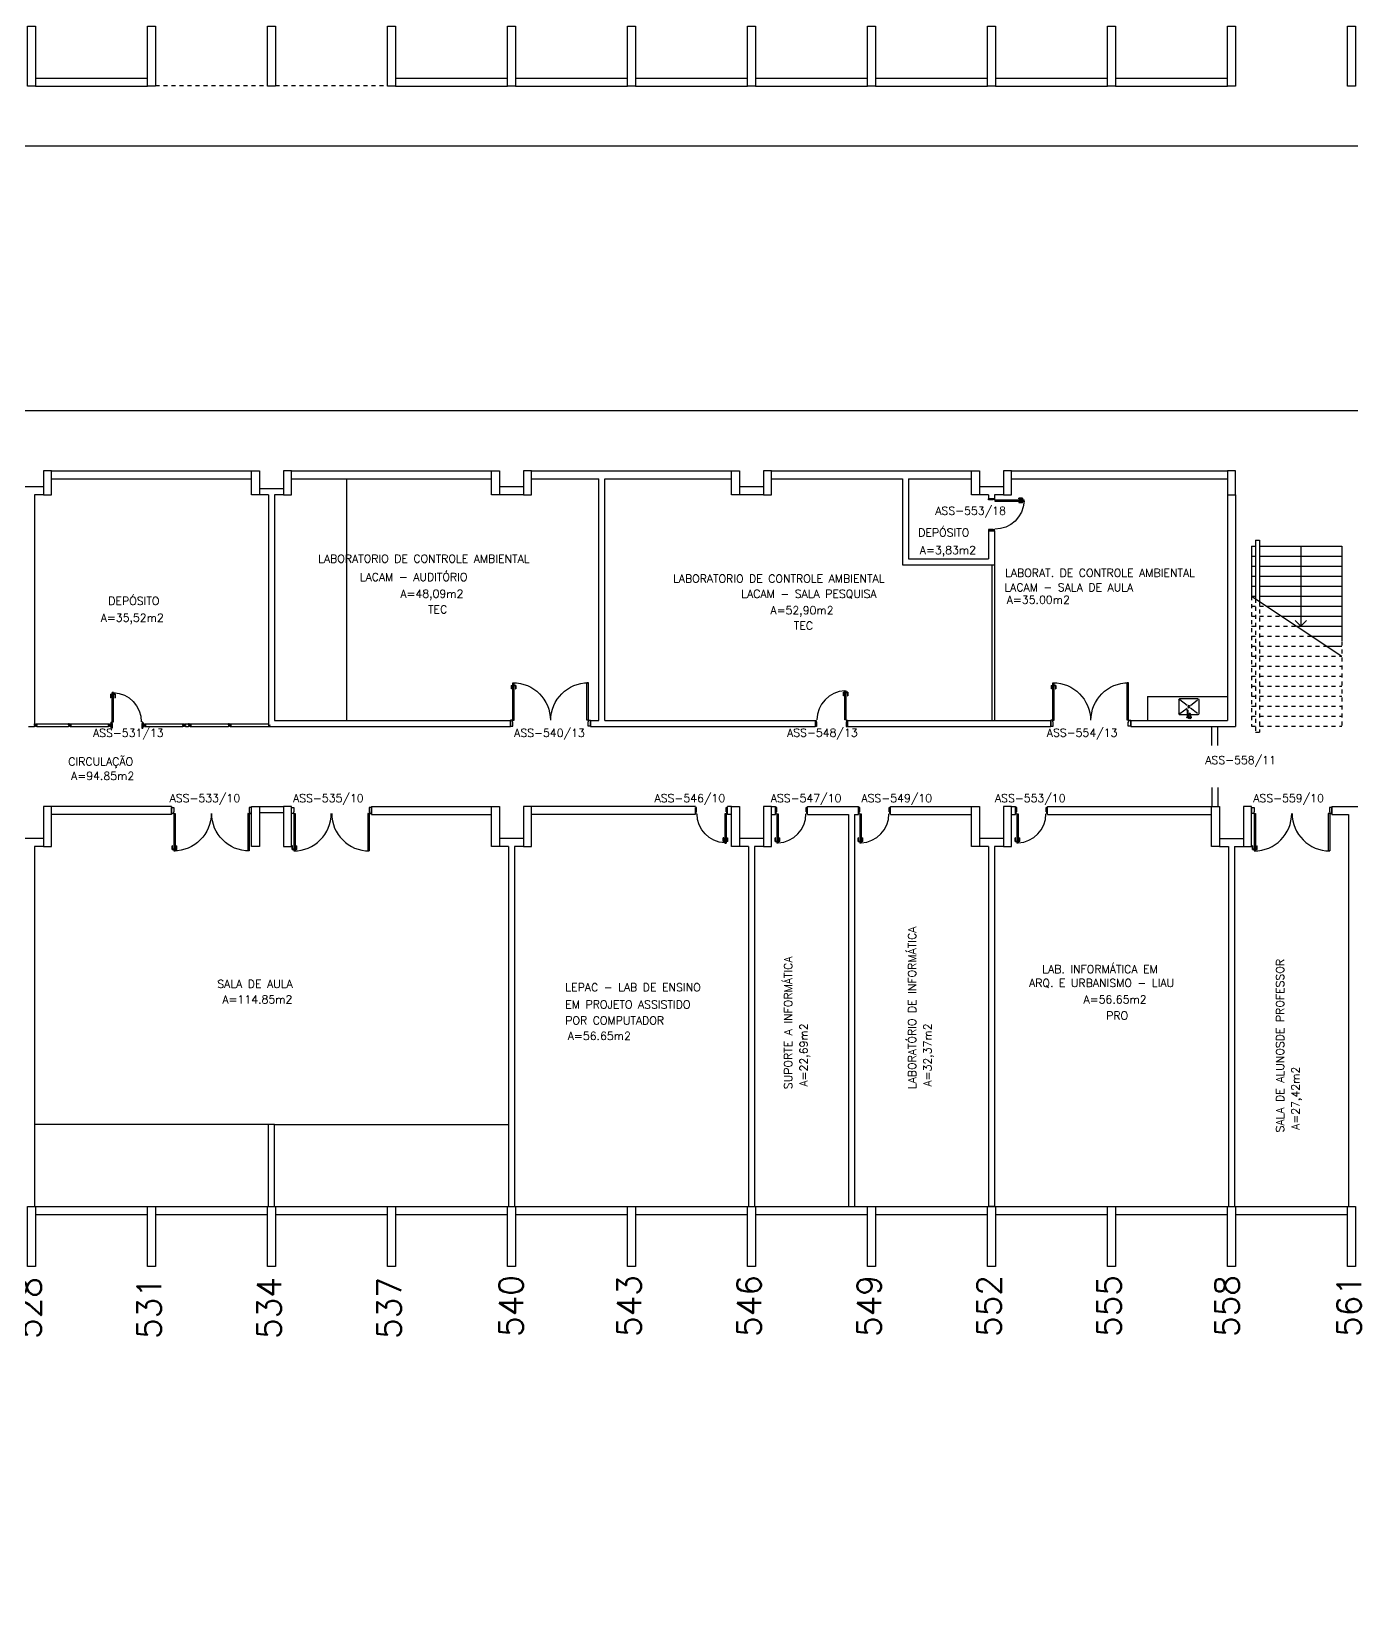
# Model space of a CAD drawing. Extents: x 0 to 244, y -71 to 76.
# Drawn here: x 60.07 to 93.07, y -65.75 to -26.38 of the extents above; entities that cross this region are included whole.
import ezdxf
from ezdxf.enums import TextEntityAlignment as Align

# ---------------------------------------------------------------- set-up
doc = ezdxf.new("R2010")
doc.units = 0
doc.header["$LTSCALE"] = 0.01
doc.header["$MEASUREMENT"] = 0
doc.header["$PDMODE"] = 98
doc.linetypes.add('HIDDEN2', pattern=[0.1875, 0.125, -0.0625])
doc.layers.get('0').update_dxf_attribs({"linetype": 'CONTINUOUS'})
doc.layers.get('DEFPOINTS').update_dxf_attribs({"linetype": 'CONTINUOUS'})
for name, color, linetype in [('ALV', 2, 'CONTINUOUS'), ('APSAN', 1, 'CONTINUOUS'), ('BANC', 2, 'CONTINUOUS'), ('CENTRO_DE_CUSTO', 1, 'CONTINUOUS'), ('DIV', 2, 'CONTINUOUS'), ('ESC', 1, 'CONTINUOUS'), ('ESQ', 1, 'CONTINUOUS'), ('ESTR', 3, 'CONTINUOUS'), ('NOPILAR1', 2, 'CONTINUOUS'), ('PISO', 1, 'CONTINUOUS'), ('PROJ', 1, 'HIDDEN2'), ('TEXTO', 2, 'CONTINUOUS'), ('TEXTO-ENDEREÇO', 2, 'CONTINUOUS'), ('TXT-END-EXTERNO', 2, 'CONTINUOUS'), ('ÁREA', 2, 'CONTINUOUS')]:
    doc.layers.add(name, color=color, linetype=linetype)
doc.layers.get('0').freeze()
doc.styles.add('1', font='romans.shx')
doc.styles.add('NOPILAR', font='simplex.shx', dxfattribs={"height": 0.6})
doc.styles.add('UNB-100', font='simplex.shx', dxfattribs={"height": 0.2})
doc.styles.add('UNB-100-1', font='simplex.shx', dxfattribs={"height": 0.2})
doc.dimstyles.new('1-600', dxfattribs={"dimtxt": 1.1, "dimasz": 2.5, "dimexe": 2, "dimexo": 4, "dimgap": 0.2, "dimtad": 1, "dimdec": 0, "dimzin": 4, "dimdsep": 46, "dimlunit": 6, "dimtxsty": '1', "dimblk1": 'NONE', "dimblk2": 'NONE', "dimsah": 1, "dimcen": 0, "dimclrd": 2, "dimclre": 2, "dimclrt": 2, "dimadec": 0, "dimazin": 0, "dimtfac": 1, "dimtdec": 0, "dimtmove": 2, "dimatfit": 3, "dimldrblk": 'NONE', "dimfxl": 1, "dimtolj": 1, "dimtzin": 0, "dimarcsym": 0})

# ---------------------------------------------------------------- blocks, each defined once
blk = doc.blocks.new('PTDP-SSN')
at = {"color": 2}
for p, q in [((0.055, 1.015), (0.09, 1.015)), ((0.055, 0.075), (0.055, 1.015)), ((0.09, 0.075), (0.09, 1.015)), ((1.91, 0.075), (1.91, 1.015)), ((1.945, 1.015), (1.91, 1.015)), ((1.945, 0.075), (1.945, 1.015)), ((0.05, 0.075), (0, 0.075)), ((0, 0.075), (0, -0.075)), ((0.05, 0.04), (0.05, 0.075)), ((0.06, 0.04), (0.05, 0.04)), ((0.055, 0.075), (0.09, 0.075)), ((0.06, -0.075), (0.06, 0.04)), ((1.945, 0.075), (1.91, 0.075)), ((1.94, -0.075), (1.94, 0.04)), ((1.94, 0.04), (1.95, 0.04)), ((1.95, 0.04), (1.95, 0.075)), ((1.95, 0.075), (2, 0.075)), ((2, 0.075), (2, -0.075)), ((0, -0.075), (0.06, -0.075)), ((2, -0.075), (1.94, -0.075))]:
    blk.add_line(p, q, dxfattribs=at)
at = {"color": 1}
for centre, start, end in [((0.055, 0.075), 0, 90), ((1.945, 0.075), 90, 180)]:
    blk.add_arc(centre, 0.94, start, end, dxfattribs=at)
blk = doc.blocks.new('PILINT-SSN')
for points in [[(0.2, 0), (0.2, -0.6), (0, -0.6), (0, 0)], [(1, 0), (0.8, 0), (0.8, -0.6), (1, -0.6)], [(0, -8.39), (0.2, -8.39), (0.2, -9.39), (0, -9.39)], [(0.8, -8.39), (0.8, -9.39), (1, -9.39), (1, -8.39)]]:
    blk.add_lwpolyline(points, close=True)
blk = doc.blocks.new('PILAR-SSN')
for points in [[(0.197, -42.962), (0.197, -44.462), (-0.003, -44.462), (-0.003, -42.962)], [(0.197, -72.467), (0.197, -73.967), (-0.003, -73.967), (-0.003, -72.467)]]:
    blk.add_lwpolyline(points, close=True)
blk = doc.blocks.new('PD80-SSN')
for p, q in [((-0.777, 0.01), (-0.777, -0.03)), ((-0.777, 0.01), (-0.687, 0.01)), ((-0.687, 0), (-0.687, 0.01)), ((-0.075, 0), (0.075, 0)), ((-0.075, 0), (-0.075, -0.02)), ((0.075, -0.03), (0.075, 0)), ((-0.817, -0.065), (-0.817, -0.03)), ((-0.085, -0.03), (-0.817, -0.03)), ((-0.085, -0.065), (-0.817, -0.065)), ((-0.777, -0.105), (-0.777, -0.065)), ((-0.777, -0.105), (-0.687, -0.105)), ((-0.767, 0), (-0.767, -0.03)), ((-0.767, 0), (-0.687, 0)), ((-0.767, -0.095), (-0.767, -0.065)), ((-0.767, -0.095), (-0.687, -0.095)), ((-0.687, -0.095), (-0.687, -0.105)), ((-0.085, -0.03), (-0.085, -0.065)), ((-0.075, -0.02), (-0.04, -0.02)), ((-0.04, -0.03), (-0.04, -0.02)), ((-0.04, -0.03), (0.075, -0.03)), ((-0.075, -0.781), (-0.04, -0.781)), ((-0.075, -0.801), (-0.075, -0.781)), ((-0.04, -0.771), (0.075, -0.771)), ((-0.04, -0.771), (-0.04, -0.781)), ((0.075, -0.771), (0.075, -0.801)), ((-0.075, -0.801), (0.075, -0.801)), ((-0.075, -0.802), (0.075, -0.802))]:
    blk.add_line(p, q)
blk.add_arc((-0.085, -0.03), 0.731, 182.6571, 270)
blk = doc.blocks.new('ESCASS-SSN')
at = {"layer": 'ESC'}
for p, q in [((-2.66, -1.888), (-2.66, -4.249)), ((-0.6, -1.888), (-2.66, -1.888)), ((-0.6, -1.738), (-0.6, -3.271)), ((-0.5, -1.738), (-0.6, -1.738)), ((-0.5, -1.738), (-0.5, -3.204)), ((-0.4, -1.888), (-0.5, -1.888)), ((-0.4, -1.888), (-0.4, -3.138)), ((-0.6, -2.138), (-2.66, -2.138)), ((-0.4, -2.138), (-0.5, -2.138)), ((-0.6, -2.388), (-2.66, -2.388)), ((-0.6, -2.638), (-2.66, -2.638)), ((-0.4, -2.388), (-0.5, -2.388)), ((-0.4, -2.638), (-0.5, -2.638)), ((-0.6, -2.888), (-2.66, -2.888)), ((-0.4, -3.138), (-2.66, -4.638)), ((-0.6, -3.138), (-2.66, -3.138)), ((-0.4, -2.888), (-0.5, -2.888)), ((-0.4, -3.138), (-0.5, -3.138)), ((-0.777, -3.388), (-2.66, -3.388)), ((-1.153, -3.638), (-2.66, -3.638)), ((-1.53, -3.888), (-2.66, -3.888)), ((-1.907, -4.138), (-2.66, -4.138)), ((-2.283, -4.388), (-2.66, -4.388))]:
    blk.add_line(p, q, dxfattribs=at)
at = {"layer": 'ESC', "linetype": 'HIDDEN2'}
for p, q in [((-0.4, -3.138), (-0.4, -6.388)), ((-0.6, -3.388), (-0.777, -3.388)), ((-0.6, -3.271), (-0.6, -6.538)), ((-0.5, -3.204), (-0.5, -6.538)), ((-0.4, -3.388), (-0.5, -3.388)), ((-0.6, -3.888), (-1.53, -3.888)), ((-0.6, -3.638), (-1.153, -3.638)), ((-0.4, -3.638), (-0.5, -3.638)), ((-0.4, -3.888), (-0.5, -3.888)), ((-2.66, -4.268), (-2.66, -6.388)), ((-0.6, -4.138), (-1.907, -4.138)), ((-0.4, -4.138), (-0.5, -4.138)), ((-0.6, -4.638), (-2.66, -4.638)), ((-0.6, -4.388), (-2.283, -4.388)), ((-0.4, -4.388), (-0.5, -4.388)), ((-0.4, -4.638), (-0.5, -4.638)), ((-0.6, -4.888), (-2.66, -4.888)), ((-0.4, -4.888), (-0.5, -4.888)), ((-0.6, -5.138), (-2.66, -5.138)), ((-0.6, -5.388), (-2.66, -5.388)), ((-0.4, -5.138), (-0.5, -5.138)), ((-0.4, -5.388), (-0.5, -5.388)), ((-0.6, -5.638), (-2.66, -5.638)), ((-0.6, -5.888), (-2.66, -5.888)), ((-0.4, -5.638), (-0.5, -5.638)), ((-0.4, -5.888), (-0.5, -5.888)), ((-0.6, -6.138), (-2.66, -6.138)), ((-0.4, -6.138), (-0.5, -6.138)), ((-0.6, -6.388), (-2.66, -6.388)), ((-0.5, -6.538), (-0.6, -6.538)), ((-0.4, -6.388), (-0.5, -6.388))]:
    blk.add_line(p, q, dxfattribs=at)
blk = doc.blocks.new('ESCASSN-SSN')
at = {"layer": 'ALV', "xscale": -1}
blk.add_blockref('ESCASS-SSN', (0, 0), dxfattribs=at)
blk = doc.blocks.new('*D57')
at = {"color": 2, "linetype": 'ByBlock', "transparency": 16777216}
for p, q in [((28.318, 452.996), (28.318, 448.496)), ((112.318, 452.996), (112.318, 448.496)), ((112.318, 450.496), (28.318, 450.496))]:
    blk.add_line(p, q, dxfattribs=at)
at = {"layer": 'DEFPOINTS', "color": 0, "linetype": 'ByBlock', "transparency": 16777216}
for p in [(28.318, 456.996), (112.318, 456.996), (28.318, 450.496)]:
    blk.add_point(p, dxfattribs=at)
at = {"color": 2, "linetype": 'ByBlock', "transparency": 16777216, "insert": (70.318, 451.429), "char_height": 1.1, "attachment_point": 5, "style": '1'}
blk.add_mtext('\\A1;Arquitetura e Urbanismo', dxfattribs=at)
blk = doc.blocks.new('_NONE')
at = {"color": 0, "linetype": 'ByBlock'}
blk.add_circle((0, 0), 0.25, dxfattribs=at)
blk = doc.blocks.new('DIVMT-SSN')
for p, q in [((-0.03, 0.008), (-0.03, 0.03)), ((-0.006, 0.03), (-0.03, 0.03)), ((-0.03, 0.008), (-0.02, 0.008)), ((-0.02, -0.008), (-0.02, 0.008)), ((-0.006, 0.02), (-0.006, 0.03)), ((0.006, 0.02), (-0.006, 0.02)), ((-0.005, 0), (0.005, 0)), ((0.005, 0), (-0.005, 0)), ((0, 0.005), (0, -0.005)), ((0, -0.005), (0, 0.005)), ((0.006, 0.03), (0.03, 0.03)), ((0.006, 0.02), (0.006, 0.03)), ((0.03, 0.008), (0.02, 0.008)), ((0.02, -0.008), (0.02, 0.008)), ((0.03, 0.008), (0.03, 0.03)), ((-0.03, -0.008), (-0.03, -0.03)), ((-0.03, -0.008), (-0.02, -0.008)), ((-0.03, -0.03), (-0.03, -0.97)), ((-0.03, -0.03), (-0.009, -0.03)), ((0.03, -0.03), (-0.03, -0.03)), ((-0.03, -0.03), (-0.006, -0.03)), ((-0.009, -0.03), (-0.027, -0.03)), ((-0.006, -0.02), (-0.006, -0.03)), ((-0.006, -0.02), (0.006, -0.02)), ((-0.006, -0.02), (-0.006, -0.03)), ((0.006, -0.02), (-0.006, -0.02)), ((0.005, -0.03), (-0.005, -0.03)), ((0.006, -0.02), (0.006, -0.03)), ((0.006, -0.02), (0.006, -0.03)), ((0.03, -0.03), (0.006, -0.03)), ((0.03, -0.008), (0.02, -0.008)), ((0.03, -0.008), (0.03, -0.03)), ((0.03, -0.03), (0.03, -0.97)), ((0.03, -0.97), (-0.03, -0.97)), ((-0.006, -0.98), (-0.006, -0.97)), ((-0.006, -0.98), (0.006, -0.98)), ((0.006, -1.001), (-0.006, -1.001)), ((0.005, -0.97), (-0.005, -0.97)), ((0, -0.994), (0, -1.007)), ((0, -1.02), (0, -1.021)), ((0.006, -0.98), (0.006, -0.97))]:
    blk.add_line(p, q)
blk = doc.blocks.new('MTT-SSN')
for p, q in [((-0.0051, 0), (0.0051, 0)), ((0, -0.0051), (0, 0.0051))]:
    blk.add_line(p, q)
blk.add_lwpolyline([(-0.008, 0.03), (-0.008, 0.02), (0.008, 0.02), (0.008, 0.03), (0.03, 0.03), (0.03, 0.006), (0.0205, 0.006), (0.0205, -0.006), (0.03, -0.006), (0.03, -0.03), (0.008, -0.03), (0.008, -0.02), (-0.008, -0.02), (-0.008, -0.03), (-0.03, -0.03), (-0.03, -0.006), (-0.0185, -0.006), (-0.0185, 0.006), (-0.03, 0.006), (-0.03, 0.03)], close=True)
blk = doc.blocks.new('INOXA1-P')
for p, q in [((0.043, 0.008), (0.043, -0.022)), ((0.062, 0.04), (0.071, 0.04)), ((0.131, 0.048), (0.076, 0.043)), ((0.131, -0.002), (0.076, 0.003)), ((0.12, 0.23), (0.12, 0.047)), ((0.22, 0.25), (0.14, 0.25)), ((0.15, 0.22), (0.287, 0.043)), ((0.5, 0.25), (0.22, 0.25)), ((0.353, 0.043), (0.49, 0.22)), ((0.52, 0.23), (0.52, -0.23)), ((0.22, -0.027), (0.054, -0.027)), ((0.22, -0.037), (0.054, -0.037)), ((0.063, -0.003), (0.063, -0.021)), ((0.12, -0.001), (0.12, -0.027)), ((0.12, -0.037), (0.12, -0.23)), ((0.22, -0.25), (0.14, -0.25)), ((0.15, -0.22), (0.287, -0.043)), ((0.231, -0.027), (0.22, -0.027)), ((0.231, -0.037), (0.22, -0.037)), ((0.5, -0.25), (0.22, -0.25)), ((0.353, -0.043), (0.49, -0.22))]:
    blk.add_line(p, q)
blk.add_lwpolyline([(0.076, 0.003), (0.072, 0.004), (0.069, 0.009), (0.067, 0.015), (0.066, 0.023), (0.067, 0.031), (0.069, 0.037), (0.072, 0.042), (0.076, 0.043)])
blk.add_lwpolyline([(0.131, 0.048), (0.137, 0.046), (0.143, 0.041), (0.147, 0.033), (0.148, 0.023), (0.147, 0.013), (0.143, 0.006), (0.137, 0), (0.131, -0.002), (0.125, 0), (0.119, 0.006), (0.115, 0.013), (0.114, 0.023), (0.115, 0.033), (0.119, 0.041), (0.125, 0.046)], close=True)
for radius in [0.0266, 0.0163]:
    blk.add_circle((0.32, 0), radius)
for centre, radius, start, end in [((0.054, 0.023), 0.0349, 36.1705, 252.2568), ((0.054, 0.023), 0.0189, 62.7367, 235.7375), ((0.073, -0.003), 0.01, 102.8285, 180), ((0.054, 0.023), 0.0349, 285.5373, 323.9987), ((0.14, 0.23), 0.02, 90, 180), ((0.5, 0.23), 0.02, 360, 90), ((0.054, -0.032), 0.0145, 20.161, 339.839), ((0.054, -0.032), 0.005, 90.0037, 269.9963), ((0.14, -0.23), 0.02, 180, 270), ((0.231, -0.032), 0.00738, 222.6559, 137.3441), ((0.231, -0.032), 0.005, 269.9935, 90.0065), ((0.5, -0.23), 0.02, 270, 360)]:
    blk.add_arc(centre, radius, start, end)

msp = doc.modelspace()

# ---------------------------------------------------------------- linework, layer by layer
at = {"layer": 'ALV'}
for p, q in [((60.172, -27.542), (62.972, -27.542)), ((69.172, -27.542), (71.972, -27.542)), ((72.172, -27.542), (74.972, -27.542)), ((75.172, -27.542), (77.972, -27.542)), ((78.172, -27.542), (80.972, -27.542)), ((81.172, -27.542), (83.972, -27.542)), ((84.172, -27.542), (86.972, -27.542)), ((87.172, -27.542), (89.972, -27.542)), ((60.172, -27.742), (62.972, -27.742)), ((69.172, -27.742), (71.972, -27.742)), ((72.172, -27.742), (74.972, -27.742)), ((75.172, -27.742), (77.972, -27.742)), ((78.172, -27.742), (80.972, -27.742)), ((81.172, -27.742), (83.972, -27.742)), ((84.172, -27.742), (86.972, -27.742)), ((87.172, -27.742), (89.972, -27.742)), ((60.572, -37.357), (65.572, -37.357)), ((66.572, -37.357), (71.572, -37.357)), ((72.572, -37.357), (77.572, -37.357)), ((78.572, -37.357), (83.572, -37.357)), ((84.572, -37.357), (89.972, -37.357)), ((60.372, -37.757), (59.772, -37.757)), ((60.572, -37.557), (65.572, -37.557)), ((66.572, -37.557), (71.572, -37.557)), ((72.372, -37.757), (71.772, -37.757)), ((72.572, -37.557), (74.257, -37.557)), ((74.257, -43.597), (74.257, -37.557)), ((74.407, -43.597), (74.407, -37.557)), ((74.407, -37.557), (77.572, -37.557)), ((78.372, -37.757), (77.772, -37.757)), ((78.572, -37.557), (81.847, -37.557)), ((81.847, -37.557), (81.847, -39.707)), ((81.997, -37.557), (81.997, -39.557)), ((81.997, -37.557), (83.572, -37.557)), ((84.372, -37.757), (83.772, -37.757)), ((84.572, -37.557), (89.972, -37.557)), ((60.147, -37.957), (60.147, -43.747)), ((60.372, -37.957), (60.147, -37.957)), ((66.372, -37.807), (65.772, -37.807)), ((65.997, -37.957), (65.772, -37.957)), ((65.997, -37.957), (65.997, -43.747)), ((66.147, -37.957), (66.147, -43.597)), ((66.372, -37.957), (66.147, -37.957)), ((72.372, -37.957), (71.772, -37.957)), ((78.372, -37.957), (77.772, -37.957)), ((83.997, -37.957), (83.772, -37.957)), ((83.997, -37.957), (83.997, -38.057)), ((83.997, -38.057), (84.147, -38.057)), ((84.372, -37.957), (84.147, -37.957)), ((84.147, -37.957), (84.147, -38.057)), ((89.972, -37.957), (89.972, -43.597)), ((90.172, -37.957), (90.172, -43.747)), ((83.997, -38.859), (83.997, -39.557)), ((83.997, -38.859), (84.147, -38.859)), ((84.147, -38.859), (84.147, -39.707)), ((81.847, -39.707), (84.147, -39.707)), ((81.997, -39.557), (83.997, -39.557)), ((84.077, -39.707), (84.077, -43.597)), ((84.147, -39.707), (84.147, -43.597)), ((66.147, -43.597), (72.049, -43.597)), ((72.049, -43.747), (72.049, -43.597)), ((74.049, -43.747), (74.049, -43.597)), ((74.049, -43.597), (74.257, -43.597)), ((74.407, -43.597), (79.668, -43.597)), ((79.668, -43.597), (79.668, -43.747)), ((80.469, -43.597), (80.469, -43.747)), ((80.469, -43.597), (85.553, -43.597)), ((85.553, -43.747), (85.553, -43.597)), ((87.553, -43.747), (87.553, -43.597)), ((87.553, -43.597), (89.972, -43.597)), ((59.997, -43.747), (60.147, -43.747)), ((65.997, -43.747), (72.049, -43.747)), ((74.049, -43.747), (79.668, -43.747)), ((80.469, -43.747), (85.553, -43.747)), ((87.553, -43.747), (90.172, -43.747)), ((89.58, -44.222), (89.58, -43.747)), ((89.73, -44.222), (89.73, -43.747)), ((89.58, -45.272), (89.58, -45.747)), ((89.73, -45.272), (89.73, -45.747)), ((63.572, -45.747), (60.572, -45.747)), ((63.572, -45.947), (60.572, -45.947)), ((63.572, -45.747), (63.572, -45.947)), ((65.772, -45.747), (66.372, -45.747)), ((65.772, -45.897), (66.372, -45.897)), ((68.572, -45.747), (71.572, -45.747)), ((68.572, -45.747), (68.572, -45.947)), ((68.572, -45.947), (71.572, -45.947)), ((76.671, -45.747), (72.572, -45.747)), ((76.671, -45.947), (72.572, -45.947)), ((77.572, -45.747), (77.472, -45.747)), ((77.472, -45.947), (77.472, -45.747)), ((77.572, -45.947), (77.472, -45.947)), ((78.572, -45.747), (78.672, -45.747)), ((78.572, -45.947), (78.672, -45.947)), ((78.672, -45.947), (78.672, -45.747)), ((79.474, -45.747), (80.747, -45.747)), ((79.474, -45.947), (79.474, -45.747)), ((79.474, -45.947), (80.497, -45.947)), ((80.497, -45.947), (80.497, -55.747)), ((80.647, -45.947), (80.647, -55.747)), ((80.647, -45.947), (80.747, -45.947)), ((80.747, -45.947), (80.747, -45.747)), ((81.549, -45.947), (81.549, -45.747)), ((81.549, -45.747), (83.572, -45.747)), ((81.549, -45.947), (83.572, -45.947)), ((84.572, -45.747), (84.672, -45.747)), ((84.572, -45.947), (84.672, -45.947)), ((84.672, -45.947), (84.672, -45.747)), ((85.474, -45.747), (89.572, -45.747)), ((85.474, -45.947), (85.474, -45.747)), ((85.474, -45.947), (89.572, -45.947)), ((92.582, -45.747), (95.572, -45.747)), ((92.582, -45.747), (92.582, -45.947)), ((92.582, -45.947), (92.997, -45.947)), ((92.997, -45.947), (92.997, -55.747)), ((60.372, -46.547), (59.772, -46.547)), ((60.147, -46.747), (60.147, -55.747)), ((60.372, -46.747), (60.147, -46.747)), ((72.372, -46.547), (71.772, -46.547)), ((71.997, -46.747), (71.772, -46.747)), ((71.997, -46.747), (71.997, -55.747)), ((72.147, -46.747), (72.147, -55.747)), ((72.372, -46.747), (72.147, -46.747)), ((78.372, -46.547), (77.772, -46.547)), ((77.997, -46.747), (77.772, -46.747)), ((77.997, -46.747), (77.997, -55.747)), ((78.147, -46.747), (78.147, -55.747)), ((78.372, -46.747), (78.147, -46.747)), ((84.372, -46.547), (83.772, -46.547)), ((83.997, -46.747), (83.772, -46.747)), ((83.997, -46.747), (83.997, -55.747)), ((84.147, -46.747), (84.147, -55.747)), ((84.372, -46.747), (84.147, -46.747)), ((89.772, -46.547), (90.372, -46.547)), ((89.772, -46.747), (89.997, -46.747)), ((89.997, -46.747), (89.997, -55.747)), ((90.147, -46.747), (90.147, -55.747)), ((90.147, -46.747), (90.372, -46.747)), ((65.997, -55.747), (65.997, -53.697)), ((66.147, -53.697), (65.997, -53.697)), ((66.147, -55.747), (66.147, -53.697)), ((60.172, -55.747), (62.972, -55.747)), ((63.172, -55.747), (65.972, -55.747)), ((66.172, -55.747), (68.972, -55.747)), ((69.172, -55.747), (71.972, -55.747)), ((72.172, -55.747), (74.972, -55.747)), ((75.172, -55.747), (77.972, -55.747)), ((78.172, -55.747), (80.972, -55.747)), ((81.172, -55.747), (83.972, -55.747)), ((84.147, -55.747), (83.997, -55.747)), ((84.172, -55.747), (86.972, -55.747)), ((87.172, -55.747), (89.972, -55.747)), ((90.172, -55.747), (92.972, -55.747)), ((60.172, -55.947), (62.972, -55.947)), ((63.172, -55.947), (65.972, -55.947)), ((66.172, -55.947), (68.972, -55.947)), ((69.172, -55.947), (71.972, -55.947)), ((72.172, -55.947), (74.972, -55.947)), ((75.172, -55.947), (77.972, -55.947)), ((78.172, -55.947), (80.972, -55.947)), ((81.172, -55.947), (83.972, -55.947)), ((84.172, -55.947), (86.972, -55.947)), ((87.172, -55.947), (89.972, -55.947)), ((90.172, -55.947), (92.972, -55.947))]:
    msp.add_line(p, q, dxfattribs=at)
at = {"layer": 'BANC'}
for q in [(89.972, -42.997), (87.972, -43.597)]:
    msp.add_line((87.972, -42.997), q, dxfattribs=at)
at = {"layer": 'DIV'}
for p, q in [((60.207, -43.687), (60.997, -43.687)), ((63.919, -43.687), (63.997, -43.687)), ((60.207, -43.747), (60.997, -43.747)), ((63.919, -43.747), (63.997, -43.747))]:
    msp.add_line(p, q, dxfattribs=at)
at = {"layer": 'ESC'}
for p, q in [((91.802, -39.245), (91.802, -41.245)), ((91.802, -41.245), (91.66, -41.103)), ((91.802, -41.245), (91.945, -41.103))]:
    msp.add_line(p, q, dxfattribs=at)
at = {"layer": 'ESQ'}
for p, q in [((72.064, -42.722), (72.064, -42.812)), ((72.064, -42.722), (72.104, -42.722)), ((72.074, -42.812), (72.064, -42.812)), ((72.074, -42.732), (72.074, -42.812)), ((72.074, -42.732), (72.104, -42.732)), ((72.179, -42.722), (72.139, -42.722)), ((72.169, -42.732), (72.139, -42.732)), ((72.169, -42.732), (72.169, -42.812)), ((72.169, -42.812), (72.179, -42.812)), ((72.179, -42.722), (72.179, -42.812)), ((85.568, -42.722), (85.568, -42.812)), ((85.568, -42.722), (85.608, -42.722)), ((85.578, -42.812), (85.569, -42.812)), ((85.578, -42.732), (85.578, -42.812)), ((85.578, -42.732), (85.608, -42.732)), ((85.684, -42.722), (85.643, -42.722)), ((85.674, -42.732), (85.643, -42.732)), ((85.674, -42.732), (85.674, -42.812)), ((85.674, -42.812), (85.683, -42.812)), ((85.684, -42.722), (85.684, -42.812)), ((63.597, -46.732), (63.587, -46.732)), ((63.587, -46.822), (63.587, -46.732)), ((63.587, -46.822), (63.627, -46.822)), ((63.597, -46.812), (63.597, -46.732)), ((63.597, -46.812), (63.627, -46.812)), ((63.692, -46.812), (63.662, -46.812)), ((63.702, -46.822), (63.662, -46.822)), ((63.692, -46.732), (63.702, -46.732)), ((63.692, -46.812), (63.692, -46.732)), ((63.702, -46.822), (63.702, -46.732)), ((66.587, -46.822), (66.587, -46.732)), ((66.597, -46.732), (66.587, -46.732)), ((66.587, -46.822), (66.627, -46.822)), ((66.597, -46.812), (66.597, -46.732)), ((66.597, -46.812), (66.627, -46.812)), ((66.692, -46.812), (66.662, -46.812)), ((66.702, -46.822), (66.662, -46.822)), ((66.692, -46.812), (66.692, -46.732)), ((66.692, -46.732), (66.702, -46.732)), ((66.702, -46.822), (66.702, -46.732)), ((90.607, -46.732), (90.597, -46.732)), ((90.597, -46.822), (90.597, -46.732)), ((90.597, -46.822), (90.637, -46.822)), ((90.607, -46.812), (90.607, -46.732)), ((90.607, -46.812), (90.637, -46.812)), ((90.702, -46.812), (90.672, -46.812)), ((90.712, -46.822), (90.672, -46.822)), ((90.702, -46.732), (90.712, -46.732)), ((90.702, -46.812), (90.702, -46.732)), ((90.712, -46.822), (90.712, -46.732))]:
    msp.add_line(p, q, dxfattribs=at)
at = {"layer": 'ESTR'}
for points in [[(90.172, -37.357), (89.972, -37.357), (89.972, -37.957), (90.172, -37.957)], [(89.572, -45.747), (89.772, -45.747), (89.772, -46.747), (89.572, -46.747)], [(90.372, -45.747), (90.372, -46.747), (90.572, -46.747), (90.572, -45.747)]]:
    msp.add_lwpolyline(points, close=True, dxfattribs=at)
at = {"layer": 'PISO'}
for p, q in [((228.172, -29.242), (-0.045, -29.242)), ((228.172, -35.857), (-0.045, -35.857)), ((67.947, -37.557), (67.947, -43.597)), ((65.997, -53.697), (60.147, -53.697)), ((66.147, -53.697), (71.997, -53.697))]:
    msp.add_line(p, q, dxfattribs=at)
at = {"layer": 'PROJ'}
for p, q in [((63.172, -27.732), (65.972, -27.732)), ((66.172, -27.732), (68.972, -27.732))]:
    msp.add_line(p, q, dxfattribs=at)

# ---------------------------------------------------------------- block references
at = {"layer": 'ALV'}
msp.add_blockref('ESCASSN-SSN', (90.172, -37.357), dxfattribs=at)
at = {"layer": 'APSAN', "xscale": -1, "rotation": 270}
msp.add_blockref('INOXA1-P', (89.004, -43.575), dxfattribs=at)
at = {"layer": 'DIV'}
for p in [(60.177, -43.717), (62.027, -43.717), (63.889, -43.717)]:
    msp.add_blockref('MTT-SSN', p, dxfattribs=at)
at = {"layer": 'DIV', "rotation": 90}
for p in [(61.027, -43.717), (62.889, -43.717), (64.027, -43.717), (65.027, -43.717)]:
    msp.add_blockref('DIVMT-SSN', p, dxfattribs=at)
at = {"layer": 'ESQ', "xscale": -1}
for name, p in [('PD80-SSN', (84.072, -38.057)), ('PTDP-SSN', (74.049, -43.67)), ('PTDP-SSN', (87.553, -43.67))]:
    msp.add_blockref(name, p, dxfattribs=at)
for name, p, rotation in [('PD80-SSN', (62.057, -43.717), 90), ('PTDP-SSN', (63.572, -45.847), 180), ('PD80-SSN', (77.472, -45.847), 270)]:
    msp.add_blockref(name, p, dxfattribs=dict(at, rotation=rotation))
at = {"layer": 'ESQ'}
for name, p, rotation in [('PD80-SSN', (80.469, -43.672), 270), ('PTDP-SSN', (68.572, -45.847), 180), ('PD80-SSN', (78.672, -45.847), 90), ('PD80-SSN', (80.747, -45.847), 90), ('PD80-SSN', (84.672, -45.847), 90), ('PTDP-SSN', (92.582, -45.847), 180)]:
    msp.add_blockref(name, p, dxfattribs=dict(at, rotation=rotation))
at = {"layer": 'ESTR'}
for name, p in [('PILAR-SSN', (59.975, 16.72)), ('PILAR-SSN', (62.975, 16.72)), ('PILAR-SSN', (65.975, 16.72)), ('PILAR-SSN', (68.975, 16.72)), ('PILAR-SSN', (71.975, 16.72)), ('PILAR-SSN', (74.975, 16.72)), ('PILAR-SSN', (77.975, 16.72)), ('PILAR-SSN', (80.975, 16.72)), ('PILAR-SSN', (83.975, 16.72)), ('PILAR-SSN', (86.975, 16.72)), ('PILAR-SSN', (89.975, 16.72)), ('PILAR-SSN', (92.975, 16.72)), ('PILINT-SSN', (59.572, -37.357)), ('PILINT-SSN', (65.572, -37.357)), ('PILINT-SSN', (71.572, -37.357)), ('PILINT-SSN', (77.572, -37.357)), ('PILINT-SSN', (83.572, -37.357))]:
    msp.add_blockref(name, p, dxfattribs=at)

# ---------------------------------------------------------------- texts
at = {"layer": 'CENTRO_DE_CUSTO', "linetype": 'Continuous', "style": 'UNB-100'}
for s, p in [('TEC', (69.985, -40.922)), ('TEC', (79.131, -41.329)), ('PRO', (86.939, -51.076))]:
    msp.add_text(s, height=0.2, dxfattribs=at).set_placement(p)
at = {"layer": 'NOPILAR1', "style": 'NOPILAR'}
for s, p in [('528', (60.31, -59.058)), ('531', (63.31, -59.058)), ('534', (66.31, -59.058)), ('537', (69.31, -59.058)), ('540', (72.36, -59.008)), ('543', (75.31, -59.008)), ('546', (78.31, -59.008)), ('549', (81.31, -59.008)), ('552', (84.31, -59.008)), ('555', (87.31, -59.008)), ('558', (90.26, -59.008)), ('561', (93.31, -59.008))]:
    msp.add_text(s, height=0.6, rotation=90, dxfattribs=at).set_placement(p)
at = {"layer": 'TEXTO', "linetype": 'Continuous', "style": 'UNB-100'}
for s, p in [('DEPÓSITO', (82.239, -39.004)), ('LABORATORIO DE CONTROLE AMBIENTAL', (67.237, -39.656)), ('LACAM - AUDITÓRIO', (68.279, -40.114)), ('LABORATORIO DE CONTROLE AMBIENTAL', (76.109, -40.155)), ('LABORAT. DE CONTROLE AMBIENTAL', (84.411, -40.01)), ('DEPÓSITO', (61.992, -40.712)), ('LACAM - SALA PESQUISA', (77.815, -40.534)), ('LACAM - SALA DE AULA', (84.393, -40.372)), ('CIRCULAÇÃO', (60.992, -44.728)), ('LAB. INFORMÁTICA EM', (85.34, -49.916)), ('SALA DE AULA', (64.717, -50.286)), ('LEPAC - LAB DE ENSINO', (73.417, -50.37)), ('ARQ. E URBANISMO - LIAU', (85.012, -50.261)), ('EM PROJETO ASSISTIDO', (73.417, -50.799)), ('POR COMPUTADOR', (73.417, -51.199))]:
    msp.add_text(s, height=0.2, dxfattribs=at).set_placement(p)
for s, p in [('LABORATÓRIO DE INFORMÁTICA', (82.185, -52.816)), ('SUPORTE A INFORMÁTICA', (79.089, -52.816)), ('SALA DE ALUNOSDE PROFESSOR', (91.385, -53.898))]:
    msp.add_text(s, height=0.2, rotation=90, dxfattribs=at).set_placement(p)
at = {"layer": 'TEXTO-ENDEREÇO', "style": 'UNB-100-1'}
for s, p in [('ASS-553/18', (82.667, -38.457)), ('ASS-531/13', (61.61, -44.01)), ('ASS-540/13', (72.139, -44.01)), ('ASS-548/13', (78.962, -44.005)), ('ASS-554/13', (85.455, -44.005)), ('ASS-558/11', (89.417, -44.69)), ('ASS-533/10', (63.525, -45.642)), ('ASS-535/10', (66.611, -45.642)), ('ASS-546/10', (75.648, -45.642)), ('ASS-547/10', (78.554, -45.642)), ('ASS-549/10', (80.821, -45.642)), ('ASS-553/10', (84.159, -45.642)), ('ASS-559/10', (90.617, -45.642))]:
    msp.add_text(s, height=0.2, dxfattribs=at).set_placement(p)
at = {"layer": 'ÁREA', "style": 'UNB-100'}
for s, p in [('A=3,83m2', (82.983, -39.44)), ('A=48,09m2', (70.082, -40.531)), ('A=35.00m2', (85.242, -40.682)), ('A=35,52m2', (62.591, -41.13)), ('A=52,90m2', (79.335, -40.945)), ('A=94.85m2', (61.852, -45.086)), ('A=114.85m2', (65.72, -50.672)), ('A=56.65m2', (87.162, -50.672)), ('A=56.65m2', (74.268, -51.585))]:
    msp.add_text(s, height=0.2, dxfattribs=at).set_placement(p, align=Align.CENTER)
for s, p in [('A=22,69m2', (79.476, -51.962)), ('A=32,37m2', (82.572, -51.962)), ('A=27,42m2', (91.772, -53.044))]:
    msp.add_text(s, height=0.2, rotation=90, dxfattribs=at).set_placement(p, align=Align.CENTER)

# ---------------------------------------------------------------- dimensions: what is measured, and where the dimension line sits
at = {"layer": 'TXT-END-EXTERNO'}
dim = msp.add_aligned_dim(p1=(126.172, -57.247), p2=(42.172, -57.247), distance=6.5, text='Arquitetura e Urbanismo', dimstyle='1-600', dxfattribs=at)
dim.commit()
dim.dimension.update_dxf_attribs({"geometry": '*D57', "text_midpoint": (84.172, -62.814), "insert": (13.854, -514.243)})

doc.saveas('drawing.dxf')
